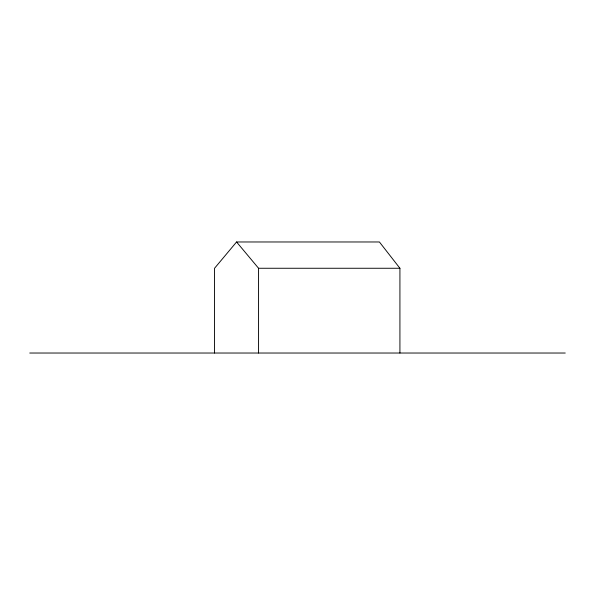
<?xml version="1.0" encoding="UTF-8"?>
<svg xmlns="http://www.w3.org/2000/svg" width="595" height="595" viewBox="0 0 595 595"><rect width="100%" height="100%" fill="white"/><g stroke="black" fill="none" stroke-linecap="round" stroke-linejoin="round"><path stroke-width="0.89" d="M399.922 353.028L399.922 268.263L379.409 241.972L236.565 241.972L214.557 268.263L214.557 353.028M236.565 241.972L258.565 268.263L399.922 268.263M29.75 353.028L565.25 353.028M258.565 268.263L258.565 353.028"/></g></svg>
